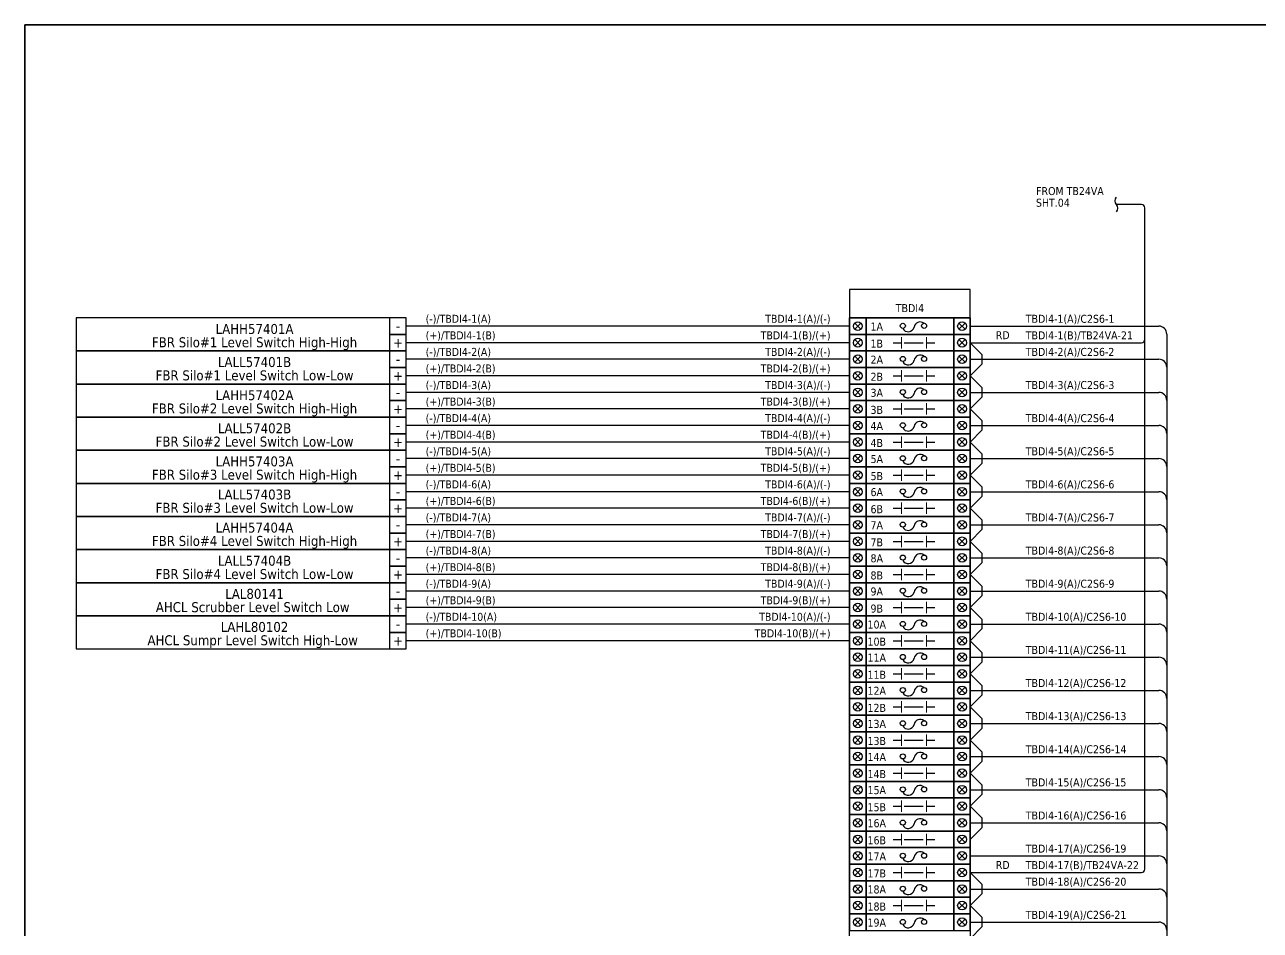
# Model space of a CAD drawing. Header units: millimetres. Extents: x 0 to 1792788, y -13 to 262234.
# Drawn here: x 1018072 to 1065208, y 126393 to 160934 of the extents above; entities that cross this region are included whole.
import ezdxf
from ezdxf.enums import TextEntityAlignment as Align

# ---------------------------------------------------------------- set-up
doc = ezdxf.new("R2010")
doc.units = ezdxf.units.MM
doc.layers.add('HELPPOINT', color=7, linetype='Continuous', lineweight=25)
doc.layers.add('power', color=7, linetype='Continuous', lineweight=25)
doc.styles.add('Tahoma', font='')
doc.styles.get('Tahoma').set_extended_font_data('Tahoma')

# ---------------------------------------------------------------- blocks, each defined once
blk = doc.blocks.new('TPA')
at = {"layer": 'HELPPOINT', "color": 4, "lineweight": 35, "ltscale": 25.4}
for p, q in [((14292753, 12749437), (14292753, 12827491)), ((14292753, 12827491), (14405128, 12827491)), ((14292753, 12749437), (14292753, 12827491)), ((14292753, 12827491), (14405128, 12827491))]:
    blk.add_line(p, q, dxfattribs=at)

msp = doc.modelspace()

# ---------------------------------------------------------------- linework, layer by layer
at = {"color": 1, "ltscale": 25.4}
for p, q in [((1060673, 154079), (1059727, 154079)), ((1060800, 128725), (1060800, 153952)), ((1049972, 149555), (1049737, 149320)), ((1049737, 149555), (1049972, 149320)), ((1053712, 149555), (1053947, 149320)), ((1053947, 149555), (1053712, 149320)), ((1054145, 148806), (1054591, 148359)), ((1054145, 148806), (1060673, 148806)), ((1049972, 148292), (1049737, 148057)), ((1049737, 148292), (1049972, 148057)), ((1053712, 148292), (1053947, 148057)), ((1053947, 148292), (1053712, 148057)), ((1054591, 148359), (1054591, 147989)), ((1054145, 147543), (1054591, 147989)), ((1054145, 147543), (1054591, 147096)), ((1054591, 147096), (1054591, 146726)), ((1049972, 147029), (1049737, 146794)), ((1049737, 147029), (1049972, 146794)), ((1053712, 147029), (1053947, 146794)), ((1053947, 147029), (1053712, 146794)), ((1054145, 146280), (1054591, 146726)), ((1054145, 146280), (1054591, 145833)), ((1049972, 145766), (1049737, 145531)), ((1049737, 145766), (1049972, 145531)), ((1053712, 145766), (1053947, 145531)), ((1053947, 145766), (1053712, 145531)), ((1054591, 145833), (1054591, 145463)), ((1054145, 145017), (1054591, 145463)), ((1054145, 145017), (1054591, 144570)), ((1049972, 144503), (1049737, 144268)), ((1049737, 144503), (1049972, 144268)), ((1053712, 144503), (1053947, 144268)), ((1053947, 144503), (1053712, 144268)), ((1054591, 144570), (1054591, 144200)), ((1054145, 143754), (1054591, 144200)), ((1054145, 143754), (1054591, 143307)), ((1054591, 143307), (1054591, 142937)), ((1049972, 143240), (1049737, 143005)), ((1049737, 143240), (1049972, 143005)), ((1053712, 143240), (1053947, 143005)), ((1053947, 143240), (1053712, 143005)), ((1054145, 142491), (1054591, 142937)), ((1054145, 142491), (1054591, 142044)), ((1049972, 141977), (1049737, 141742)), ((1049737, 141977), (1049972, 141742)), ((1053712, 141977), (1053947, 141742)), ((1053947, 141977), (1053712, 141742)), ((1054591, 142044), (1054591, 141674)), ((1054145, 141228), (1054591, 141674)), ((1054145, 141228), (1054591, 140781)), ((1049972, 140714), (1049737, 140479)), ((1049737, 140714), (1049972, 140479)), ((1053712, 140714), (1053947, 140479)), ((1053947, 140714), (1053712, 140479)), ((1054591, 140781), (1054591, 140411)), ((1054145, 139965), (1054591, 140411)), ((1054145, 139965), (1054591, 139518)), ((1049972, 139451), (1049737, 139216)), ((1049737, 139451), (1049972, 139216)), ((1053712, 139451), (1053947, 139216)), ((1053947, 139451), (1053712, 139216)), ((1054145, 138702), (1054591, 139148)), ((1054591, 139518), (1054591, 139148)), ((1054145, 138702), (1054591, 138255)), ((1049972, 138188), (1049737, 137953)), ((1049737, 138188), (1049972, 137953)), ((1053712, 138188), (1053947, 137953)), ((1053947, 138188), (1053712, 137953)), ((1054591, 138255), (1054591, 137885)), ((1054145, 137439), (1054591, 137885)), ((1054145, 137439), (1054591, 136992)), ((1049972, 136925), (1049737, 136690)), ((1049737, 136925), (1049972, 136690)), ((1053712, 136925), (1053947, 136690)), ((1053947, 136925), (1053712, 136690)), ((1054591, 136992), (1054591, 136622)), ((1054145, 136176), (1054591, 136622)), ((1054145, 136176), (1054591, 135729)), ((1049972, 135662), (1049737, 135427)), ((1049737, 135662), (1049972, 135427)), ((1053712, 135662), (1053947, 135427)), ((1053947, 135662), (1053712, 135427)), ((1054145, 134913), (1054591, 135359)), ((1054591, 135729), (1054591, 135359)), ((1054145, 134913), (1054591, 134466)), ((1049972, 134399), (1049737, 134164)), ((1049737, 134399), (1049972, 134164)), ((1053712, 134399), (1053947, 134164)), ((1053947, 134399), (1053712, 134164)), ((1054591, 134466), (1054591, 134096)), ((1054145, 133650), (1054591, 134096)), ((1054145, 133650), (1054591, 133203)), ((1049972, 133136), (1049737, 132901)), ((1049737, 133136), (1049972, 132901)), ((1053712, 133136), (1053947, 132901)), ((1053947, 133136), (1053712, 132901)), ((1054591, 133203), (1054591, 132833)), ((1054145, 132387), (1054591, 132833)), ((1054145, 132387), (1054591, 131940)), ((1049972, 131873), (1049737, 131638)), ((1049737, 131873), (1049972, 131638)), ((1053712, 131873), (1053947, 131638)), ((1053947, 131873), (1053712, 131638)), ((1054145, 131124), (1054591, 131570)), ((1054591, 131940), (1054591, 131570)), ((1054145, 131124), (1054591, 130677)), ((1049972, 130610), (1049737, 130375)), ((1049737, 130610), (1049972, 130375)), ((1053712, 130610), (1053947, 130375)), ((1053947, 130610), (1053712, 130375)), ((1054591, 130677), (1054591, 130307)), ((1054145, 129861), (1054591, 130307)), ((1049972, 129347), (1049737, 129112)), ((1049737, 129347), (1049972, 129112)), ((1053712, 129347), (1053947, 129112)), ((1053947, 129347), (1053712, 129112)), ((1054145, 128598), (1054591, 128151)), ((1054145, 128598), (1060673, 128598)), ((1049972, 128084), (1049737, 127849)), ((1049737, 128084), (1049972, 127849)), ((1053712, 128084), (1053947, 127849)), ((1053947, 128084), (1053712, 127849)), ((1054145, 127335), (1054591, 127782)), ((1054591, 128151), (1054591, 127782)), ((1054145, 127335), (1054591, 126888)), ((1049972, 126821), (1049737, 126586)), ((1049737, 126821), (1049972, 126586)), ((1053712, 126821), (1053947, 126586)), ((1053947, 126821), (1053712, 126586)), ((1054591, 126888), (1054591, 126519)), ((1054145, 126072), (1054591, 126519))]:
    msp.add_line(p, q, dxfattribs=at)
at = {"color": 4, "ltscale": 25.4}
for p, q in [((1049539, 149437), (1032622, 149437)), ((1054145, 149437), (1061334, 149437)), ((1061638, 149132), (1061638, 107008)), ((1049539, 148174), (1032622, 148174)), ((1054145, 148174), (1061334, 148174)), ((1049539, 146911), (1032622, 146911)), ((1054145, 146911), (1061334, 146911)), ((1049539, 145648), (1032622, 145648)), ((1054145, 145648), (1061334, 145648)), ((1049539, 144385), (1032622, 144385)), ((1054145, 144385), (1061334, 144385)), ((1049539, 143122), (1032622, 143122)), ((1054145, 143122), (1061334, 143122)), ((1049539, 141859), (1032622, 141859)), ((1054145, 141859), (1061334, 141859)), ((1049539, 140596), (1032622, 140596)), ((1054145, 140596), (1061334, 140596)), ((1049539, 139333), (1032622, 139333)), ((1054145, 139333), (1061334, 139333)), ((1049539, 138070), (1032622, 138070)), ((1054145, 138070), (1061334, 138070)), ((1054145, 136807), (1061334, 136807)), ((1054145, 135544), (1061334, 135544)), ((1054145, 134281), (1061334, 134281)), ((1054145, 133018), (1061334, 133018)), ((1054145, 131755), (1061334, 131755)), ((1054145, 130492), (1061334, 130492)), ((1054145, 129229), (1061334, 129229)), ((1054145, 127966), (1061334, 127966)), ((1054145, 126704), (1061334, 126704))]:
    msp.add_line(p, q, dxfattribs=at)
at = {"color": 7, "lineweight": 9, "ltscale": 25.4}
for p, q in [((1051524, 148589), (1051524, 149022)), ((1052478, 148589), (1052478, 149022)), ((1051524, 147326), (1051524, 147759)), ((1052478, 147326), (1052478, 147759)), ((1051524, 146063), (1051524, 146496)), ((1052478, 146063), (1052478, 146496)), ((1051524, 144800), (1051524, 145233)), ((1052478, 144800), (1052478, 145233)), ((1051524, 143537), (1051524, 143970)), ((1052478, 143537), (1052478, 143970)), ((1051524, 142274), (1051524, 142707)), ((1052478, 142274), (1052478, 142707)), ((1051524, 141011), (1051524, 141444)), ((1052478, 141011), (1052478, 141444)), ((1051524, 139748), (1051524, 140181)), ((1052478, 139748), (1052478, 140181)), ((1051524, 138485), (1051524, 138919)), ((1052478, 138485), (1052478, 138919)), ((1051524, 137222), (1051524, 137656)), ((1052478, 137222), (1052478, 137656)), ((1051524, 135959), (1051524, 136393)), ((1052478, 135959), (1052478, 136393)), ((1051524, 134696), (1051524, 135130)), ((1052478, 134696), (1052478, 135130)), ((1051524, 133433), (1051524, 133867)), ((1052478, 133433), (1052478, 133867)), ((1051524, 132170), (1051524, 132604)), ((1052478, 132170), (1052478, 132604)), ((1051524, 130907), (1051524, 131341)), ((1052478, 130907), (1052478, 131341)), ((1051524, 129644), (1051524, 130078)), ((1052478, 129644), (1052478, 130078)), ((1051524, 128381), (1051524, 128815)), ((1052478, 128381), (1052478, 128815)), ((1051524, 127118), (1051524, 127552)), ((1052478, 127118), (1052478, 127552))]:
    msp.add_line(p, q, dxfattribs=at)
at = {"color": 7, "ltscale": 25.4}
for p, q in [((1049539, 148806), (1032622, 148806)), ((1049972, 148923), (1049737, 148688)), ((1049737, 148923), (1049972, 148688)), ((1051206, 148806), (1051524, 148806)), ((1051624, 148806), (1052350, 148806)), ((1052478, 148806), (1052796, 148806)), ((1053712, 148923), (1053947, 148688)), ((1053947, 148923), (1053712, 148688)), ((1049539, 147543), (1032622, 147543)), ((1049972, 147660), (1049737, 147425)), ((1049737, 147660), (1049972, 147425)), ((1051206, 147543), (1051524, 147543)), ((1051624, 147543), (1052350, 147543)), ((1052478, 147543), (1052796, 147543)), ((1053712, 147660), (1053947, 147425)), ((1053947, 147660), (1053712, 147425)), ((1049539, 146280), (1032622, 146280)), ((1049972, 146397), (1049737, 146162)), ((1049737, 146397), (1049972, 146162)), ((1051206, 146280), (1051524, 146280)), ((1051624, 146280), (1052350, 146280)), ((1052478, 146280), (1052796, 146280)), ((1053712, 146397), (1053947, 146162)), ((1053947, 146397), (1053712, 146162)), ((1049539, 145017), (1032622, 145017)), ((1049972, 145134), (1049737, 144899)), ((1049737, 145134), (1049972, 144899)), ((1051206, 145017), (1051524, 145017)), ((1051624, 145017), (1052350, 145017)), ((1052478, 145017), (1052796, 145017)), ((1053712, 145134), (1053947, 144899)), ((1053947, 145134), (1053712, 144899)), ((1049972, 143871), (1049737, 143636)), ((1049737, 143871), (1049972, 143636)), ((1053712, 143871), (1053947, 143636)), ((1053947, 143871), (1053712, 143636)), ((1049539, 143754), (1032622, 143754)), ((1051206, 143754), (1051524, 143754)), ((1051624, 143754), (1052350, 143754)), ((1052478, 143754), (1052796, 143754)), ((1049539, 142491), (1032622, 142491)), ((1049972, 142608), (1049737, 142373)), ((1049737, 142608), (1049972, 142373)), ((1051206, 142491), (1051524, 142491)), ((1051624, 142491), (1052350, 142491)), ((1052478, 142491), (1052796, 142491)), ((1053712, 142608), (1053947, 142373)), ((1053947, 142608), (1053712, 142373)), ((1049539, 141228), (1032622, 141228)), ((1049972, 141345), (1049737, 141110)), ((1049737, 141345), (1049972, 141110)), ((1051206, 141228), (1051524, 141228)), ((1051624, 141228), (1052350, 141228)), ((1052478, 141228), (1052796, 141228)), ((1053712, 141345), (1053947, 141110)), ((1053947, 141345), (1053712, 141110)), ((1049972, 140082), (1049737, 139847)), ((1049737, 140082), (1049972, 139847)), ((1053712, 140082), (1053947, 139847)), ((1053947, 140082), (1053712, 139847)), ((1049539, 139965), (1032622, 139965)), ((1051206, 139965), (1051524, 139965)), ((1051624, 139965), (1052350, 139965)), ((1052478, 139965), (1052796, 139965)), ((1049539, 138702), (1032622, 138702)), ((1049972, 138819), (1049737, 138584)), ((1049737, 138819), (1049972, 138584)), ((1051206, 138702), (1051524, 138702)), ((1051624, 138702), (1052350, 138702)), ((1052478, 138702), (1052796, 138702)), ((1053712, 138819), (1053947, 138584)), ((1053947, 138819), (1053712, 138584)), ((1049539, 137439), (1032622, 137439)), ((1049972, 137556), (1049737, 137321)), ((1049737, 137556), (1049972, 137321)), ((1051206, 137439), (1051524, 137439)), ((1051624, 137439), (1052350, 137439)), ((1052478, 137439), (1052796, 137439)), ((1053712, 137556), (1053947, 137321)), ((1053947, 137556), (1053712, 137321)), ((1049972, 136293), (1049737, 136058)), ((1049737, 136293), (1049972, 136058)), ((1053712, 136293), (1053947, 136058)), ((1053947, 136293), (1053712, 136058)), ((1051206, 136176), (1051524, 136176)), ((1051624, 136176), (1052350, 136176)), ((1052478, 136176), (1052796, 136176)), ((1049972, 135030), (1049737, 134795)), ((1049737, 135030), (1049972, 134795)), ((1051206, 134913), (1051524, 134913)), ((1051624, 134913), (1052350, 134913)), ((1052478, 134913), (1052796, 134913)), ((1053712, 135030), (1053947, 134795)), ((1053947, 135030), (1053712, 134795)), ((1049972, 133767), (1049737, 133532)), ((1049737, 133767), (1049972, 133532)), ((1051206, 133650), (1051524, 133650)), ((1051624, 133650), (1052350, 133650)), ((1052478, 133650), (1052796, 133650)), ((1053712, 133767), (1053947, 133532)), ((1053947, 133767), (1053712, 133532)), ((1049972, 132504), (1049737, 132269)), ((1049737, 132504), (1049972, 132269)), ((1053712, 132504), (1053947, 132269)), ((1053947, 132504), (1053712, 132269)), ((1051206, 132387), (1051524, 132387)), ((1051624, 132387), (1052350, 132387)), ((1052478, 132387), (1052796, 132387)), ((1049972, 131241), (1049737, 131006)), ((1049737, 131241), (1049972, 131006)), ((1051206, 131124), (1051524, 131124)), ((1051624, 131124), (1052350, 131124)), ((1052478, 131124), (1052796, 131124)), ((1053712, 131241), (1053947, 131006)), ((1053947, 131241), (1053712, 131006)), ((1049972, 129978), (1049737, 129743)), ((1049737, 129978), (1049972, 129743)), ((1051206, 129861), (1051524, 129861)), ((1051624, 129861), (1052350, 129861)), ((1052478, 129861), (1052796, 129861)), ((1053712, 129978), (1053947, 129743)), ((1053947, 129978), (1053712, 129743)), ((1049972, 128715), (1049737, 128480)), ((1049737, 128715), (1049972, 128480)), ((1053712, 128715), (1053947, 128480)), ((1053947, 128715), (1053712, 128480)), ((1051206, 128598), (1051524, 128598)), ((1051624, 128598), (1052350, 128598)), ((1052478, 128598), (1052796, 128598)), ((1049972, 127452), (1049737, 127218)), ((1049737, 127452), (1049972, 127218)), ((1051206, 127335), (1051524, 127335)), ((1051624, 127335), (1052350, 127335)), ((1052478, 127335), (1052796, 127335)), ((1053712, 127452), (1053947, 127218)), ((1053947, 127452), (1053712, 127218))]:
    msp.add_line(p, q, dxfattribs=at)
at = {"color": 1, "ltscale": 25.4}
msp.add_lwpolyline([(1059727, 153797, 0.351), (1059727, 154079, -0.351), (1059727, 154360, 2.081666)], format="xyb", dxfattribs=at)
at = {"color": 4, "ltscale": 25.4}
msp.add_lwpolyline([(1049539, 149753), (1054145, 149753), (1054145, 150832), (1049539, 150832)], close=True, dxfattribs=at)
at = {"color": 2, "ltscale": 25.4}
for points in [[(1020041, 148490), (1032622, 148490), (1032622, 149753), (1020041, 149753)], [(1020041, 147227), (1032622, 147227), (1032622, 148490), (1020041, 148490)], [(1020041, 145964), (1032622, 145964), (1032622, 147227), (1020041, 147227)], [(1020041, 144701), (1032622, 144701), (1032622, 145964), (1020041, 145964)], [(1020041, 143438), (1032622, 143438), (1032622, 144701), (1020041, 144701)], [(1020041, 142175), (1032622, 142175), (1032622, 143438), (1020041, 143438)], [(1020041, 140912), (1032622, 140912), (1032622, 142175), (1020041, 142175)], [(1020041, 139649), (1032622, 139649), (1032622, 140912), (1020041, 140912)], [(1020041, 138386), (1032622, 138386), (1032622, 139649), (1020041, 139649)], [(1020041, 137123), (1032622, 137123), (1032622, 138386), (1020041, 138386)]]:
    msp.add_lwpolyline(points, close=True, dxfattribs=at)
at = {"color": 7, "ltscale": 25.4}
for points in [[(1031991, 149121), (1032622, 149121), (1032622, 149753), (1031991, 149753)], [(1031991, 148490), (1032622, 148490), (1032622, 149121), (1031991, 149121)], [(1049539, 148490), (1050171, 148490), (1050171, 149121), (1049539, 149121)], [(1050171, 148490), (1053513, 148490), (1053513, 149121), (1050171, 149121)], [(1053513, 148490), (1054145, 148490), (1054145, 149121), (1053513, 149121)], [(1031991, 147858), (1032622, 147858), (1032622, 148490), (1031991, 148490)], [(1031991, 147227), (1032622, 147227), (1032622, 147858), (1031991, 147858)], [(1049539, 147227), (1050171, 147227), (1050171, 147858), (1049539, 147858)], [(1050171, 147227), (1053513, 147227), (1053513, 147858), (1050171, 147858)], [(1053513, 147227), (1054145, 147227), (1054145, 147858), (1053513, 147858)], [(1031991, 146595), (1032622, 146595), (1032622, 147227), (1031991, 147227)], [(1031991, 145964), (1032622, 145964), (1032622, 146595), (1031991, 146595)], [(1049539, 145964), (1050171, 145964), (1050171, 146595), (1049539, 146595)], [(1050171, 145964), (1053513, 145964), (1053513, 146595), (1050171, 146595)], [(1053513, 145964), (1054145, 145964), (1054145, 146595), (1053513, 146595)], [(1031991, 145332), (1032622, 145332), (1032622, 145964), (1031991, 145964)], [(1031991, 144701), (1032622, 144701), (1032622, 145332), (1031991, 145332)], [(1049539, 144701), (1050171, 144701), (1050171, 145332), (1049539, 145332)], [(1050171, 144701), (1053513, 144701), (1053513, 145332), (1050171, 145332)], [(1053513, 144701), (1054145, 144701), (1054145, 145332), (1053513, 145332)], [(1031991, 144069), (1032622, 144069), (1032622, 144701), (1031991, 144701)], [(1031991, 143438), (1032622, 143438), (1032622, 144069), (1031991, 144069)], [(1049539, 143438), (1050171, 143438), (1050171, 144069), (1049539, 144069)], [(1050171, 143438), (1053513, 143438), (1053513, 144069), (1050171, 144069)], [(1053513, 143438), (1054145, 143438), (1054145, 144069), (1053513, 144069)], [(1031991, 142806), (1032622, 142806), (1032622, 143438), (1031991, 143438)], [(1031991, 142175), (1032622, 142175), (1032622, 142806), (1031991, 142806)], [(1049539, 142175), (1050171, 142175), (1050171, 142806), (1049539, 142806)], [(1050171, 142175), (1053513, 142175), (1053513, 142806), (1050171, 142806)], [(1053513, 142175), (1054145, 142175), (1054145, 142806), (1053513, 142806)], [(1031991, 141543), (1032622, 141543), (1032622, 142175), (1031991, 142175)], [(1031991, 140912), (1032622, 140912), (1032622, 141543), (1031991, 141543)], [(1049539, 140912), (1050171, 140912), (1050171, 141543), (1049539, 141543)], [(1050171, 140912), (1053513, 140912), (1053513, 141543), (1050171, 141543)], [(1053513, 140912), (1054145, 140912), (1054145, 141543), (1053513, 141543)], [(1031991, 140281), (1032622, 140281), (1032622, 140912), (1031991, 140912)], [(1031991, 139649), (1032622, 139649), (1032622, 140281), (1031991, 140281)], [(1049539, 139649), (1050171, 139649), (1050171, 140281), (1049539, 140281)], [(1050171, 139649), (1053513, 139649), (1053513, 140281), (1050171, 140281)], [(1053513, 139649), (1054145, 139649), (1054145, 140281), (1053513, 140281)], [(1031991, 139018), (1032622, 139018), (1032622, 139649), (1031991, 139649)], [(1031991, 138386), (1032622, 138386), (1032622, 139018), (1031991, 139018)], [(1049539, 138386), (1050171, 138386), (1050171, 139018), (1049539, 139018)], [(1050171, 138386), (1053513, 138386), (1053513, 139018), (1050171, 139018)], [(1053513, 138386), (1054145, 138386), (1054145, 139018), (1053513, 139018)], [(1031991, 137755), (1032622, 137755), (1032622, 138386), (1031991, 138386)], [(1031991, 137123), (1032622, 137123), (1032622, 137755), (1031991, 137755)], [(1049539, 137123), (1050171, 137123), (1050171, 137755), (1049539, 137755)], [(1050171, 137123), (1053513, 137123), (1053513, 137755), (1050171, 137755)], [(1053513, 137123), (1054145, 137123), (1054145, 137755), (1053513, 137755)], [(1049539, 135860), (1050171, 135860), (1050171, 136492), (1049539, 136492)], [(1050171, 135860), (1053513, 135860), (1053513, 136492), (1050171, 136492)], [(1053513, 135860), (1054145, 135860), (1054145, 136492), (1053513, 136492)], [(1049539, 134597), (1050171, 134597), (1050171, 135229), (1049539, 135229)], [(1050171, 134597), (1053513, 134597), (1053513, 135229), (1050171, 135229)], [(1053513, 134597), (1054145, 134597), (1054145, 135229), (1053513, 135229)], [(1049539, 133334), (1050171, 133334), (1050171, 133966), (1049539, 133966)], [(1050171, 133334), (1053513, 133334), (1053513, 133966), (1050171, 133966)], [(1053513, 133334), (1054145, 133334), (1054145, 133966), (1053513, 133966)], [(1049539, 132071), (1050171, 132071), (1050171, 132703), (1049539, 132703)], [(1050171, 132071), (1053513, 132071), (1053513, 132703), (1050171, 132703)], [(1053513, 132071), (1054145, 132071), (1054145, 132703), (1053513, 132703)], [(1049539, 130808), (1050171, 130808), (1050171, 131440), (1049539, 131440)], [(1050171, 130808), (1053513, 130808), (1053513, 131440), (1050171, 131440)], [(1053513, 130808), (1054145, 130808), (1054145, 131440), (1053513, 131440)], [(1049539, 129545), (1050171, 129545), (1050171, 130177), (1049539, 130177)], [(1050171, 129545), (1053513, 129545), (1053513, 130177), (1050171, 130177)], [(1053513, 129545), (1054145, 129545), (1054145, 130177), (1053513, 130177)], [(1049539, 128282), (1050171, 128282), (1050171, 128914), (1049539, 128914)], [(1050171, 128282), (1053513, 128282), (1053513, 128914), (1050171, 128914)], [(1053513, 128282), (1054145, 128282), (1054145, 128914), (1053513, 128914)], [(1049539, 127019), (1050171, 127019), (1050171, 127651), (1049539, 127651)], [(1050171, 127019), (1053513, 127019), (1053513, 127651), (1050171, 127651)], [(1053513, 127019), (1054145, 127019), (1054145, 127651), (1053513, 127651)]]:
    msp.add_lwpolyline(points, close=True, dxfattribs=at)
at = {"color": 1, "ltscale": 25.4}
for points in [[(1049539, 149121), (1050171, 149121), (1050171, 149753), (1049539, 149753)], [(1050171, 149121), (1053513, 149121), (1053513, 149753), (1050171, 149753)], [(1053513, 149121), (1054145, 149121), (1054145, 149753), (1053513, 149753)], [(1049539, 147858), (1050171, 147858), (1050171, 148490), (1049539, 148490)], [(1050171, 147858), (1053513, 147858), (1053513, 148490), (1050171, 148490)], [(1053513, 147858), (1054145, 147858), (1054145, 148490), (1053513, 148490)], [(1049539, 146595), (1050171, 146595), (1050171, 147227), (1049539, 147227)], [(1050171, 146595), (1053513, 146595), (1053513, 147227), (1050171, 147227)], [(1053513, 146595), (1054145, 146595), (1054145, 147227), (1053513, 147227)], [(1049539, 145332), (1050171, 145332), (1050171, 145964), (1049539, 145964)], [(1050171, 145332), (1053513, 145332), (1053513, 145964), (1050171, 145964)], [(1053513, 145332), (1054145, 145332), (1054145, 145964), (1053513, 145964)], [(1049539, 144069), (1050171, 144069), (1050171, 144701), (1049539, 144701)], [(1050171, 144069), (1053513, 144069), (1053513, 144701), (1050171, 144701)], [(1053513, 144069), (1054145, 144069), (1054145, 144701), (1053513, 144701)], [(1049539, 142806), (1050171, 142806), (1050171, 143438), (1049539, 143438)], [(1050171, 142806), (1053513, 142806), (1053513, 143438), (1050171, 143438)], [(1053513, 142806), (1054145, 142806), (1054145, 143438), (1053513, 143438)], [(1049539, 141543), (1050171, 141543), (1050171, 142175), (1049539, 142175)], [(1050171, 141543), (1053513, 141543), (1053513, 142175), (1050171, 142175)], [(1053513, 141543), (1054145, 141543), (1054145, 142175), (1053513, 142175)], [(1049539, 140281), (1050171, 140281), (1050171, 140912), (1049539, 140912)], [(1050171, 140281), (1053513, 140281), (1053513, 140912), (1050171, 140912)], [(1053513, 140281), (1054145, 140281), (1054145, 140912), (1053513, 140912)], [(1049539, 139018), (1050171, 139018), (1050171, 139649), (1049539, 139649)], [(1050171, 139018), (1053513, 139018), (1053513, 139649), (1050171, 139649)], [(1053513, 139018), (1054145, 139018), (1054145, 139649), (1053513, 139649)], [(1049539, 137755), (1050171, 137755), (1050171, 138386), (1049539, 138386)], [(1050171, 137755), (1053513, 137755), (1053513, 138386), (1050171, 138386)], [(1053513, 137755), (1054145, 137755), (1054145, 138386), (1053513, 138386)], [(1049539, 136492), (1050171, 136492), (1050171, 137123), (1049539, 137123)], [(1050171, 136492), (1053513, 136492), (1053513, 137123), (1050171, 137123)], [(1053513, 136492), (1054145, 136492), (1054145, 137123), (1053513, 137123)], [(1049539, 135229), (1050171, 135229), (1050171, 135860), (1049539, 135860)], [(1050171, 135229), (1053513, 135229), (1053513, 135860), (1050171, 135860)], [(1053513, 135229), (1054145, 135229), (1054145, 135860), (1053513, 135860)], [(1049539, 133966), (1050171, 133966), (1050171, 134597), (1049539, 134597)], [(1050171, 133966), (1053513, 133966), (1053513, 134597), (1050171, 134597)], [(1053513, 133966), (1054145, 133966), (1054145, 134597), (1053513, 134597)], [(1049539, 132703), (1050171, 132703), (1050171, 133334), (1049539, 133334)], [(1050171, 132703), (1053513, 132703), (1053513, 133334), (1050171, 133334)], [(1053513, 132703), (1054145, 132703), (1054145, 133334), (1053513, 133334)], [(1049539, 131440), (1050171, 131440), (1050171, 132071), (1049539, 132071)], [(1050171, 131440), (1053513, 131440), (1053513, 132071), (1050171, 132071)], [(1053513, 131440), (1054145, 131440), (1054145, 132071), (1053513, 132071)], [(1049539, 130177), (1050171, 130177), (1050171, 130808), (1049539, 130808)], [(1050171, 130177), (1053513, 130177), (1053513, 130808), (1050171, 130808)], [(1053513, 130177), (1054145, 130177), (1054145, 130808), (1053513, 130808)], [(1049539, 128914), (1050171, 128914), (1050171, 129545), (1049539, 129545)], [(1050171, 128914), (1053513, 128914), (1053513, 129545), (1050171, 129545)], [(1053513, 128914), (1054145, 128914), (1054145, 129545), (1053513, 129545)], [(1049539, 127651), (1050171, 127651), (1050171, 128282), (1049539, 128282)], [(1050171, 127651), (1053513, 127651), (1053513, 128282), (1050171, 128282)], [(1053513, 127651), (1054145, 127651), (1054145, 128282), (1053513, 128282)], [(1049539, 126388), (1050171, 126388), (1050171, 127019), (1049539, 127019)], [(1050171, 126388), (1053513, 126388), (1053513, 127019), (1050171, 127019)], [(1053513, 126388), (1054145, 126388), (1054145, 127019), (1053513, 127019)]]:
    msp.add_lwpolyline(points, close=True, dxfattribs=at)
at = {"color": 7, "lineweight": 30, "ltscale": 25.4}
for points in [[(1049539, 149753), (1054145, 149753), (1054145, 148490), (1049539, 148490), (1049539, 149753)], [(1049539, 148490), (1054145, 148490), (1054145, 147227), (1049539, 147227), (1049539, 148490)], [(1049539, 147227), (1054145, 147227), (1054145, 145964), (1049539, 145964), (1049539, 147227)], [(1049539, 145964), (1054145, 145964), (1054145, 144701), (1049539, 144701), (1049539, 145964)], [(1049539, 144701), (1054145, 144701), (1054145, 143438), (1049539, 143438), (1049539, 144701)], [(1049539, 143438), (1054145, 143438), (1054145, 142175), (1049539, 142175), (1049539, 143438)], [(1049539, 142175), (1054145, 142175), (1054145, 140912), (1049539, 140912), (1049539, 142175)], [(1049539, 140912), (1054145, 140912), (1054145, 139649), (1049539, 139649), (1049539, 140912)], [(1049539, 139649), (1054145, 139649), (1054145, 138386), (1049539, 138386), (1049539, 139649)], [(1049539, 138386), (1054145, 138386), (1054145, 137123), (1049539, 137123), (1049539, 138386)], [(1049539, 137123), (1054145, 137123), (1054145, 135860), (1049539, 135860), (1049539, 137123)], [(1049539, 135860), (1054145, 135860), (1054145, 134597), (1049539, 134597), (1049539, 135860)], [(1049539, 134597), (1054145, 134597), (1054145, 133334), (1049539, 133334), (1049539, 134597)], [(1049539, 133334), (1054145, 133334), (1054145, 132071), (1049539, 132071), (1049539, 133334)], [(1049539, 132071), (1054145, 132071), (1054145, 130808), (1049539, 130808), (1049539, 132071)], [(1049539, 130808), (1054145, 130808), (1054145, 129545), (1049539, 129545), (1049539, 130808)], [(1049539, 129545), (1054145, 129545), (1054145, 128282), (1049539, 128282), (1049539, 129545)], [(1049539, 128282), (1054145, 128282), (1054145, 127019), (1049539, 127019), (1049539, 128282)], [(1049539, 127019), (1054145, 127019), (1054145, 125756), (1049539, 125756), (1049539, 127019)]]:
    msp.add_lwpolyline(points, dxfattribs=at)
at = {"color": 1, "ltscale": 25.4}
for centre in [(1049855, 149437), (1053829, 149437), (1049855, 148174), (1053829, 148174), (1049855, 146911), (1053829, 146911), (1049855, 145648), (1053829, 145648), (1049855, 144385), (1053829, 144385), (1049855, 143122), (1053829, 143122), (1049855, 141859), (1053829, 141859), (1049855, 140596), (1053829, 140596), (1049855, 139333), (1053829, 139333), (1049855, 138070), (1053829, 138070), (1049855, 136807), (1053829, 136807), (1049855, 135544), (1053829, 135544), (1049855, 134281), (1053829, 134281), (1049855, 133018), (1053829, 133018), (1049855, 131755), (1053829, 131755), (1049855, 130492), (1053829, 130492), (1049855, 129229), (1053829, 129229), (1049855, 127966), (1053829, 127966), (1049855, 126704), (1053829, 126704)]:
    msp.add_circle(centre, 166, dxfattribs=at)
at = {"color": 7, "ltscale": 25.4}
for centre in [(1049855, 148806), (1053829, 148806), (1049855, 147543), (1053829, 147543), (1049855, 146280), (1053829, 146280), (1049855, 145017), (1053829, 145017), (1049855, 143754), (1053829, 143754), (1049855, 142491), (1053829, 142491), (1049855, 141228), (1053829, 141228), (1049855, 139965), (1053829, 139965), (1049855, 138702), (1053829, 138702), (1049855, 137439), (1053829, 137439), (1049855, 136176), (1053829, 136176), (1049855, 134913), (1053829, 134913), (1049855, 133650), (1053829, 133650), (1049855, 132387), (1053829, 132387), (1049855, 131124), (1053829, 131124), (1049855, 129861), (1053829, 129861), (1049855, 128598), (1053829, 128598), (1049855, 127335), (1053829, 127335)]:
    msp.add_circle(centre, 166, dxfattribs=at)
at = {"color": 1, "ltscale": 25.4}
for centre, start, end in [((1060673, 153952), 0, 90), ((1060673, 148933), 270, 0), ((1060673, 128725), 270, 0)]:
    msp.add_arc(centre, 127, start, end, dxfattribs=at)
at = {"color": 4, "ltscale": 25.4}
for centre in [(1061334, 149132), (1061334, 147869), (1061334, 146606), (1061334, 145343), (1061334, 144080), (1061334, 142817), (1061334, 141554), (1061334, 140291), (1061334, 139028), (1061334, 137766), (1061334, 136503), (1061334, 135240), (1061334, 133977), (1061334, 132714), (1061334, 131451), (1061334, 130188), (1061334, 128925), (1061334, 127662), (1061334, 126399)]:
    msp.add_arc(centre, 305, 0, 90, dxfattribs=at)
at = {"layer": 'power', "color": 1, "ltscale": 25.4}
for centre in [(1051570, 149447), (1052380, 149447), (1051570, 148184), (1052380, 148184), (1051570, 146921), (1052380, 146921), (1051570, 145658), (1052380, 145658), (1051570, 144395), (1052380, 144395), (1051570, 143132), (1052380, 143132), (1051570, 141869), (1052380, 141869), (1051570, 140606), (1052380, 140606), (1051570, 139343), (1052380, 139343), (1051570, 138080), (1052380, 138080), (1051570, 136817), (1052380, 136817), (1051570, 135554), (1052380, 135554), (1051570, 134291), (1052380, 134291), (1051570, 133028), (1052380, 133028), (1051570, 131765), (1052380, 131765), (1051570, 130502), (1052380, 130502), (1051570, 129239), (1052380, 129239), (1051570, 127976), (1052380, 127976), (1051570, 126713), (1052380, 126713)]:
    msp.add_circle(centre, 96.7, dxfattribs=at)
for centre, radius, start, end in [((1052232, 149361), 235, 51.1309, 171.3254), ((1051777, 149452), 230, 206.1634, 346.0383), ((1051777, 148189), 230, 206.1634, 346.0383), ((1052232, 148098), 235, 51.1309, 171.3254), ((1052232, 146835), 235, 51.1309, 171.3254), ((1051777, 146926), 230, 206.1634, 346.0383), ((1052232, 145572), 235, 51.1309, 171.3254), ((1051777, 145663), 230, 206.1634, 346.0383), ((1051777, 144400), 230, 206.1634, 346.0383), ((1052232, 144309), 235, 51.1309, 171.3254), ((1051777, 143137), 230, 206.1634, 346.0383), ((1052232, 143046), 235, 51.1309, 171.3254), ((1052232, 141783), 235, 51.1309, 171.3254), ((1051777, 141874), 230, 206.1634, 346.0383), ((1051777, 140611), 230, 206.1634, 346.0383), ((1052232, 140520), 235, 51.1309, 171.3254), ((1051777, 139348), 230, 206.1634, 346.0383), ((1052232, 139257), 235, 51.1309, 171.3254), ((1052232, 137994), 235, 51.1309, 171.3254), ((1051777, 138085), 230, 206.1634, 346.0383), ((1051777, 136822), 230, 206.1634, 346.0383), ((1052232, 136731), 235, 51.1309, 171.3254), ((1051777, 135559), 230, 206.1634, 346.0383), ((1052232, 135468), 235, 51.1309, 171.3254), ((1052232, 134205), 235, 51.1309, 171.3254), ((1051777, 134296), 230, 206.1634, 346.0383), ((1051777, 133033), 230, 206.1634, 346.0383), ((1052232, 132942), 235, 51.1309, 171.3254), ((1051777, 131770), 230, 206.1634, 346.0383), ((1052232, 131679), 235, 51.1309, 171.3254), ((1052232, 130416), 235, 51.1309, 171.3254), ((1051777, 130507), 230, 206.1634, 346.0383), ((1051777, 129244), 230, 206.1634, 346.0383), ((1052232, 129153), 235, 51.1309, 171.3254), ((1051777, 127981), 230, 206.1634, 346.0383), ((1052232, 127890), 235, 51.1309, 171.3254), ((1052232, 126627), 235, 51.1309, 171.3254), ((1051777, 126718), 230, 206.1634, 346.0383)]:
    msp.add_arc(centre, radius, start, end, dxfattribs=at)

# ---------------------------------------------------------------- block references
at = {"xscale": 0.8800000000046566, "yscale": 0.8800000000046566, "zscale": 0.8800000000046566}
msp.add_blockref('TPA', (-11559551, -11127258), dxfattribs=at)

# ---------------------------------------------------------------- texts
at = {"color": 1, "style": 'Tahoma'}
for s, p in [('FROM TB24VA', (1056656, 154436)), ('SHT.04', (1056650, 153992)), ('RD', (1055117, 148939)), ('TBDI4-1(B)/TB24VA-21', (1056262, 148932)), ('RD', (1055117, 128731)), ('TBDI4-17(B)/TB24VA-22', (1056262, 128725))]:
    msp.add_text(s, height=304.8, dxfattribs=at).set_placement(p)
at = {"color": 4, "style": 'Tahoma'}
for s, height, p in [('TBDI4', 304.8, (1051842, 150123)), ('LAHH57401A', 381, (1026840, 149329)), ('FBR Silo#1 Level Switch High-High', 381, (1026840, 148821)), ('LALL57401B', 381, (1026840, 148067)), ('FBR Silo#1 Level Switch Low-Low', 381, (1026840, 147559)), ('LAHH57402A', 381, (1026840, 146804)), ('FBR Silo#2 Level Switch High-High', 381, (1026840, 146296)), ('LALL57402B', 381, (1026840, 145541)), ('FBR Silo#2 Level Switch Low-Low', 381, (1026840, 145033)), ('LAHH57403A', 381, (1026840, 144278)), ('FBR Silo#3 Level Switch High-High', 381, (1026840, 143770)), ('LALL57403B', 381, (1026840, 143015)), ('FBR Silo#3 Level Switch Low-Low', 381, (1026840, 142507)), ('LAHH57404A', 381, (1026840, 141752)), ('FBR Silo#4 Level Switch High-High', 381, (1026840, 141244)), ('LALL57404B', 381, (1026840, 140489)), ('FBR Silo#4 Level Switch Low-Low', 381, (1026840, 139981)), ('LAL80141', 381, (1026840, 139226)), ('AHCL Scrubber Level Switch Low ', 381, (1026840, 138718)), ('LAHL80102', 381, (1026840, 137963)), ('AHCL Sumpr Level Switch High-Low ', 381, (1026840, 137455))]:
    msp.add_text(s, height=height, dxfattribs=at).set_placement(p, align=Align.MIDDLE_CENTER)
for s, p in [('(-)/TBDI4-1(A)', (1033367, 149564)), ('TBDI4-1(A)/C2S6-1', (1056262, 149564)), ('(-)/TBDI4-2(A)', (1033367, 148301)), ('TBDI4-2(A)/C2S6-2', (1056262, 148301)), ('(-)/TBDI4-3(A)', (1033367, 147038)), ('TBDI4-3(A)/C2S6-3', (1056262, 147038)), ('(-)/TBDI4-4(A)', (1033367, 145775)), ('TBDI4-4(A)/C2S6-4', (1056262, 145775)), ('(-)/TBDI4-5(A)', (1033367, 144512)), ('TBDI4-5(A)/C2S6-5', (1056262, 144512)), ('(-)/TBDI4-6(A)', (1033367, 143249)), ('TBDI4-6(A)/C2S6-6', (1056262, 143249)), ('(-)/TBDI4-7(A)', (1033367, 141986)), ('TBDI4-7(A)/C2S6-7', (1056262, 141986)), ('(-)/TBDI4-8(A)', (1033367, 140723)), ('TBDI4-8(A)/C2S6-8', (1056262, 140723)), ('(-)/TBDI4-9(A)', (1033367, 139460)), ('TBDI4-9(A)/C2S6-9', (1056262, 139460)), ('(-)/TBDI4-10(A)', (1033367, 138197)), ('TBDI4-10(A)/C2S6-10', (1056262, 138197)), ('TBDI4-11(A)/C2S6-11', (1056262, 136934)), ('TBDI4-12(A)/C2S6-12', (1056262, 135671)), ('TBDI4-13(A)/C2S6-13', (1056262, 134408)), ('TBDI4-14(A)/C2S6-14', (1056262, 133145)), ('TBDI4-15(A)/C2S6-15', (1056262, 131882)), ('TBDI4-16(A)/C2S6-16', (1056262, 130619)), ('TBDI4-17(A)/C2S6-19', (1056262, 129356)), ('TBDI4-18(A)/C2S6-20', (1056262, 128093)), ('TBDI4-19(A)/C2S6-21', (1056262, 126830))]:
    msp.add_text(s, height=304.8, dxfattribs=at).set_placement(p)
for s, p in [('TBDI4-1(A)/(-)', (1048814, 149564)), ('TBDI4-2(A)/(-)', (1048814, 148301)), ('TBDI4-3(A)/(-)', (1048814, 147038)), ('TBDI4-4(A)/(-)', (1048814, 145775)), ('TBDI4-5(A)/(-)', (1048814, 144512)), ('TBDI4-6(A)/(-)', (1048814, 143249)), ('TBDI4-7(A)/(-)', (1048814, 141986)), ('TBDI4-8(A)/(-)', (1048814, 140723)), ('TBDI4-9(A)/(-)', (1048814, 139460)), ('TBDI4-10(A)/(-)', (1048814, 138197))]:
    msp.add_text(s, height=304.8, dxfattribs=at).set_placement(p, align=Align.RIGHT)
at = {"color": 7, "style": 'Tahoma'}
for s, p in [('(+)/TBDI4-1(B)', (1033367, 148932)), ('(+)/TBDI4-2(B)', (1033367, 147669)), ('(+)/TBDI4-3(B)', (1033367, 146406)), ('(+)/TBDI4-4(B)', (1033367, 145143)), ('(+)/TBDI4-5(B)', (1033367, 143880)), ('(+)/TBDI4-6(B)', (1033367, 142617)), ('(+)/TBDI4-7(B)', (1033367, 141354)), ('(+)/TBDI4-8(B)', (1033367, 140091)), ('(+)/TBDI4-9(B)', (1033367, 138828)), ('(+)/TBDI4-10(B)', (1033367, 137566))]:
    msp.add_text(s, height=304.8, dxfattribs=at).set_placement(p)
for s, p in [('TBDI4-1(B)/(+)', (1048814, 148932)), ('TBDI4-2(B)/(+)', (1048814, 147669)), ('TBDI4-3(B)/(+)', (1048814, 146406)), ('TBDI4-4(B)/(+)', (1048814, 145143)), ('TBDI4-5(B)/(+)', (1048814, 143880)), ('TBDI4-6(B)/(+)', (1048814, 142617)), ('TBDI4-7(B)/(+)', (1048814, 141354)), ('TBDI4-8(B)/(+)', (1048814, 140091)), ('TBDI4-9(B)/(+)', (1048814, 138828)), ('TBDI4-10(B)/(+)', (1048814, 137566))]:
    msp.add_text(s, height=304.8, dxfattribs=at).set_placement(p, align=Align.RIGHT)
at = {"layer": 'power', "color": 7, "style": 'Tahoma'}
for s, height, p in [('1A', 305.3, (1050576, 149421)), ('-', 381, (1032313, 149441)), ('+', 381, (1032313, 148811)), ('1B', 305.3, (1050576, 148769)), ('-', 381, (1032313, 148178)), ('2A', 305.3, (1050576, 148158)), ('+', 381, (1032313, 147548)), ('2B', 305.3, (1050576, 147506)), ('-', 381, (1032313, 146915)), ('3A', 305.3, (1050576, 146895)), ('+', 381, (1032313, 146285)), ('3B', 305.3, (1050576, 146243)), ('4A', 305.3, (1050576, 145632)), ('-', 381, (1032313, 145652)), ('+', 381, (1032313, 145022)), ('4B', 305.3, (1050576, 144980)), ('-', 381, (1032313, 144389)), ('5A', 305.3, (1050576, 144369)), ('+', 381, (1032313, 143759)), ('5B', 305.3, (1050576, 143717)), ('-', 381, (1032313, 143126)), ('6A', 305.3, (1050576, 143107)), ('+', 381, (1032313, 142496)), ('6B', 305.3, (1050576, 142454)), ('7A', 305.3, (1050576, 141844)), ('-', 381, (1032313, 141863)), ('+', 381, (1032313, 141233)), ('7B', 305.3, (1050576, 141191)), ('-', 381, (1032313, 140600)), ('8A', 305.3, (1050576, 140581)), ('+', 381, (1032313, 139970)), ('8B', 305.3, (1050576, 139928)), ('-', 381, (1032313, 139337)), ('9A', 305.3, (1050576, 139318)), ('+', 381, (1032313, 138707)), ('9B', 305.3, (1050576, 138665)), ('10A', 305.3, (1050576, 138055)), ('-', 381, (1032313, 138074)), ('+', 381, (1032313, 137444)), ('10B', 305.3, (1050576, 137402)), ('11A', 305.3, (1050576, 136792)), ('11B', 305.3, (1050576, 136139)), ('12A', 305.3, (1050576, 135529)), ('12B', 305.3, (1050576, 134876)), ('13A', 305.3, (1050576, 134266)), ('13B', 305.3, (1050576, 133614)), ('14A', 305.3, (1050576, 133003)), ('14B', 305.3, (1050576, 132351)), ('15A', 305.3, (1050576, 131740)), ('15B', 305.3, (1050576, 131088)), ('16A', 305.3, (1050576, 130477)), ('16B', 305.3, (1050576, 129825)), ('17A', 305.3, (1050576, 129214)), ('17B', 305.3, (1050576, 128562)), ('18A', 305.3, (1050576, 127951)), ('18B', 305.3, (1050576, 127299)), ('19A', 305.3, (1050576, 126688))]:
    msp.add_text(s, height=height, dxfattribs=at).set_placement(p, align=Align.MIDDLE_CENTER)

doc.saveas('drawing.dxf')
